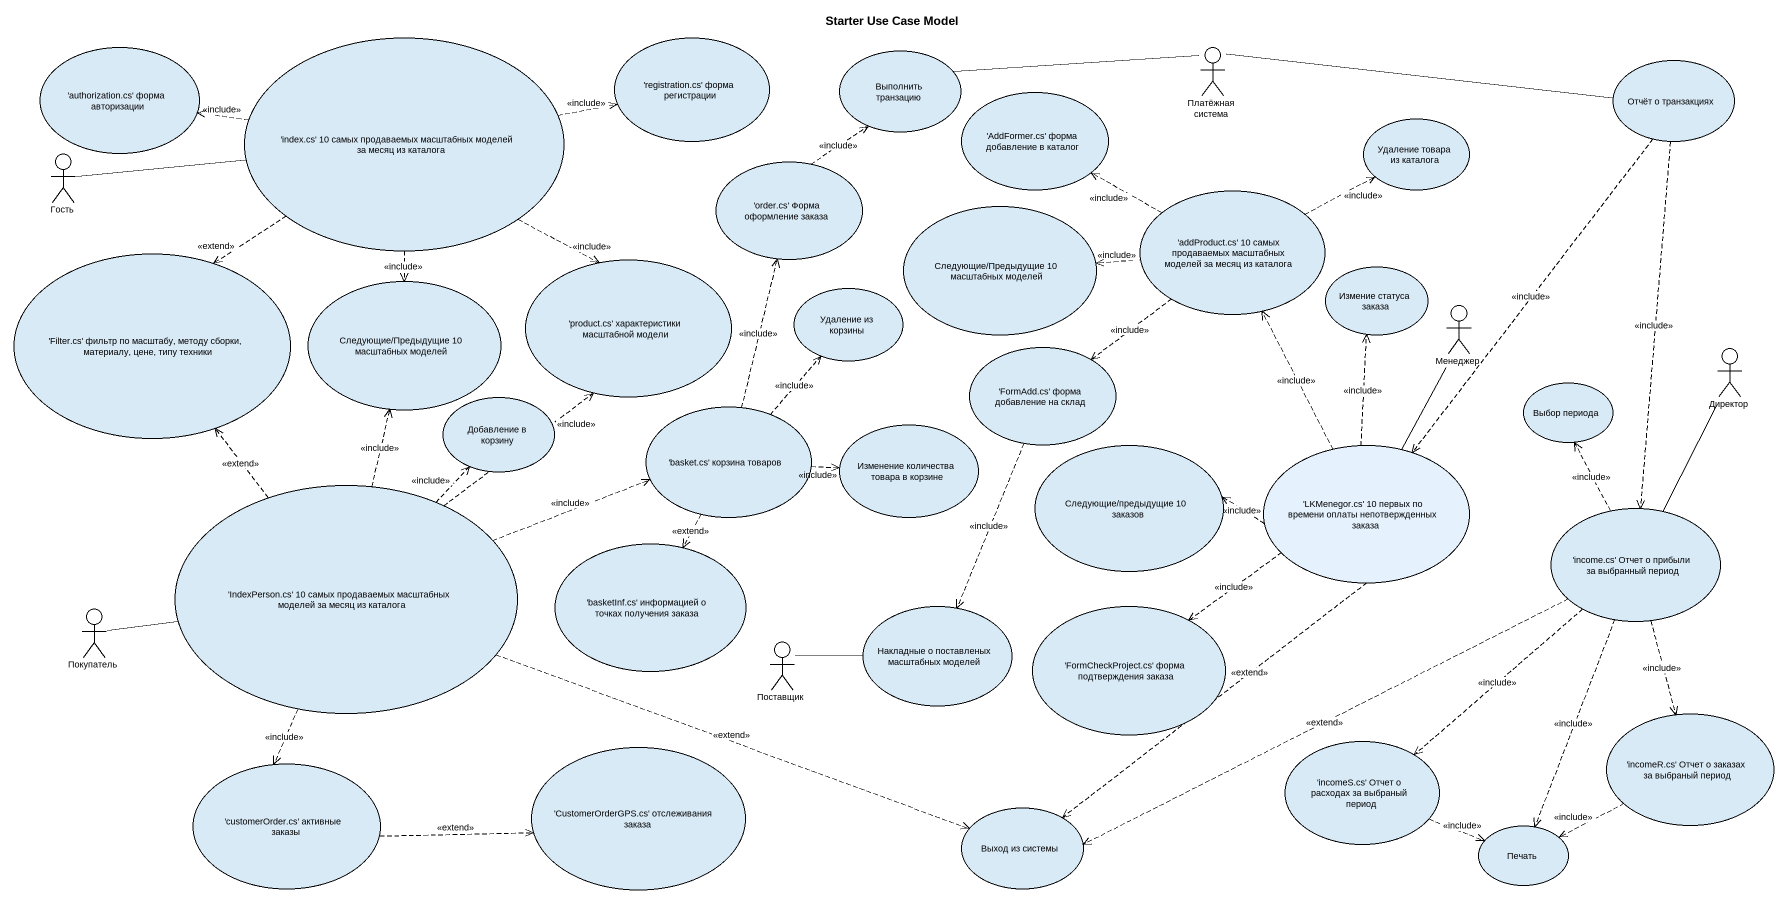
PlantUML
@startuml
title Starter Use Case Model
usecase "'authorization.cs' форма авторизации" as authorization_cs_форма
usecase "'index.cs' 10 самых продаваемых масштабных моделей за месяц из каталога" as index_cs_10_самых
usecase "'registration.cs' форма регистрации" as registration_cs_форма
usecase "Выполнить транзацию" as Выполнить_транзацию
actor "Платёжная система" as Платёжная_система
usecase "'AddFormer.cs' форма добавление в каталог" as AddFormer_cs_форма
usecase "Отчёт о транзакциях" as Отчёт_о_транзакциях
usecase "Удаление товара из каталога" as Удаление_товара_из_каталога
actor Гость
usecase "'order.cs' Форма оформление заказа" as order_cs_Форма_оформление
usecase "Следующие/Предыдущие 10 масштабных моделей" as Следующие_Предыдущие_10
usecase "'addProduct.cs' 10 самых продаваемых масштабных моделей за месяц из каталога" as addProduct_cs_10_самых
usecase "'Filter.cs' фильтр по масштабу, методу сборки, материалу, цене, типу техники" as Filter_cs_фильтр_по
usecase "Следующие/Предыдущие 10 масштабных моделей" as Следующие_Предыдущие_10_2
usecase "'product.cs' характеристики масштабной модели" as product_cs_характеристики
usecase "Измение статуса заказа" as Измение_статуса_заказа
usecase "Удаление из корзины" as Удаление_из_корзины
actor Менеджер
usecase "'FormAdd.cs' форма добавление на склад" as FormAdd_cs_форма_добавление
actor Директор
usecase "Добавление в корзину" as Добавление_в_корзину
usecase "Выбор периода" as Выбор_периода
usecase "'basket.cs' корзина товаров" as basket_cs_корзина_товаров
usecase "Изменение количества товара в корзине" as Изменение_количества_товара
usecase "Следующие/предыдущие 10 заказов" as Следующие_предыдущие_10
usecase "'LKMenegor.cs' 10 первых по времени оплаты непотвержденных заказа" as LKMenegor_cs_10_первых_по #E5F2FE
usecase "'IndexPerson.cs' 10 самых продаваемых масштабных моделей за месяц из каталога" as IndexPerson_cs_10_самых
usecase "'income.cs' Отчет о прибыли за выбранный период" as income_cs_Отчет_о_прибыли
usecase "'basketInf.cs' информацией о точках получения заказа" as basketInf_cs_информацией_о
actor Покупатель
usecase "Накладные о поставленых масштабных моделей" as Накладные_о_поставленых
usecase "'FormCheckProject.cs' форма подтверждения заказа" as FormCheckProject_cs_форма
actor Поставщик
usecase "'CustomerOrderGPS.cs' отслеживания заказа" as CustomerOrderGPS_cs
usecase "'incomeS.cs' Отчет о расходах за выбраный период" as incomeS_cs_Отчет_о_расходах
usecase "'incomeR.cs' Отчет о заказах за выбраный период" as incomeR_cs_Отчет_о_заказах
usecase "'customerOrder.cs' активные заказы" as customerOrder_cs_активные
usecase "Выход из системы" as Выход_из_системы
usecase Печать
index_cs_10_самых .left.> authorization_cs_форма : <<include>>
index_cs_10_самых .right.> registration_cs_форма : <<include>>
index_cs_10_самых ..> Filter_cs_фильтр_по : <<extend>>
index_cs_10_самых ..> Следующие_Предыдущие_10_2 : <<include>>
index_cs_10_самых ..> product_cs_характеристики : <<include>>
Платёжная_система -left- Выполнить_транзацию
Платёжная_система -right- Отчёт_о_транзакциях
Отчёт_о_транзакциях ..> LKMenegor_cs_10_первых_по : <<include>>
Отчёт_о_транзакциях ..> income_cs_Отчет_о_прибыли : <<include>>
Гость -right- index_cs_10_самых
order_cs_Форма_оформление .up.> Выполнить_транзацию : <<include>>
addProduct_cs_10_самых .left.> AddFormer_cs_форма : <<include>>
addProduct_cs_10_самых .right.> Удаление_товара_из_каталога : <<include>>
addProduct_cs_10_самых .left.> Следующие_Предыдущие_10 : <<include>>
addProduct_cs_10_самых ..> FormAdd_cs_форма_добавление : <<include>>
Менеджер -- LKMenegor_cs_10_первых_по
FormAdd_cs_форма_добавление ..> Накладные_о_поставленых : <<include>>
Директор -- income_cs_Отчет_о_прибыли
basket_cs_корзина_товаров .up.> order_cs_Форма_оформление : <<include>>
basket_cs_корзина_товаров .up.> Удаление_из_корзины : <<include>>
basket_cs_корзина_товаров .right.> Изменение_количества_товара : <<include>>
basket_cs_корзина_товаров ..> basketInf_cs_информацией_о : <<extend>>
LKMenegor_cs_10_первых_по .up.> addProduct_cs_10_самых : <<include>>
LKMenegor_cs_10_первых_по .up.> Измение_статуса_заказа : <<include>>
LKMenegor_cs_10_первых_по .left.> Следующие_предыдущие_10 : <<include>>
LKMenegor_cs_10_первых_по ..> FormCheckProject_cs_форма : <<include>>
LKMenegor_cs_10_первых_по ..> Выход_из_системы : <<extend>>
IndexPerson_cs_10_самых .up.> Filter_cs_фильтр_по : <<extend>>
IndexPerson_cs_10_самых .up.> Следующие_Предыдущие_10_2 : <<include>>
IndexPerson_cs_10_самых .up.> product_cs_характеристики : <<include>>
IndexPerson_cs_10_самых .up.> Добавление_в_корзину : <<include>>
IndexPerson_cs_10_самых .right.> basket_cs_корзина_товаров : <<include>>
IndexPerson_cs_10_самых -left- Покупатель
IndexPerson_cs_10_самых ..> customerOrder_cs_активные : <<include>>
IndexPerson_cs_10_самых .right.> Выход_из_системы : <<extend>>
income_cs_Отчет_о_прибыли .up.> Выбор_периода : <<include>>
income_cs_Отчет_о_прибыли ..> incomeS_cs_Отчет_о_расходах : <<include>>
income_cs_Отчет_о_прибыли ..> incomeR_cs_Отчет_о_заказах : <<include>>
income_cs_Отчет_о_прибыли .left.> Выход_из_системы : <<extend>>
income_cs_Отчет_о_прибыли ..> Печать : <<include>>
Поставщик -right- Накладные_о_поставленых
incomeS_cs_Отчет_о_расходах .right.> Печать : <<include>>
incomeR_cs_Отчет_о_заказах .left.> Печать : <<include>>
customerOrder_cs_активные .right.> CustomerOrderGPS_cs : <<extend>>
@enduml
